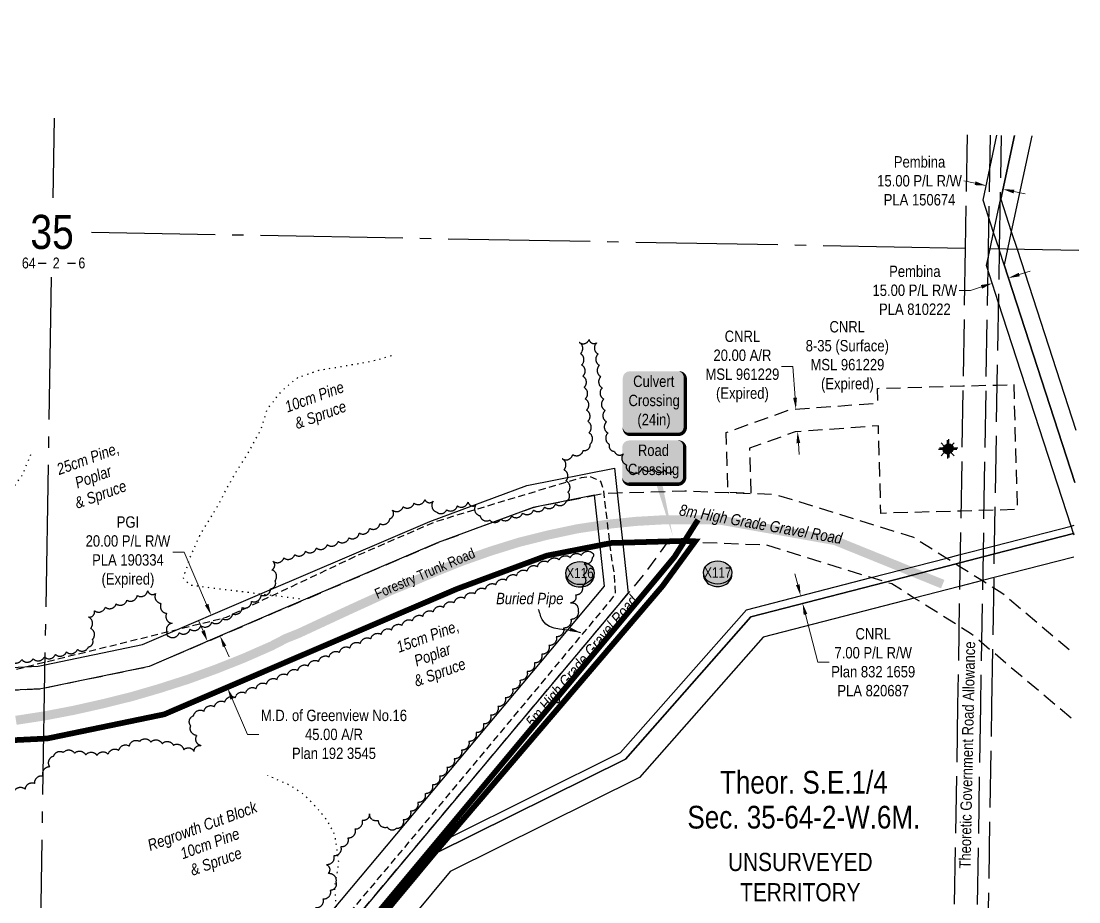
# Model space of a CAD drawing. Extents: x 405326 to 424052, y 6044755 to 6062236.
# Drawn here: x 423121 to 424052, y 6048282 to 6049057 of the extents above; entities that cross this region are included whole.
import ezdxf
from ezdxf.enums import TextEntityAlignment as Align

# ---------------------------------------------------------------- set-up
doc = ezdxf.new("R2010")
doc.units = 0
doc.header["$LTSCALE"] = 5
for name, pattern in [('0', [1, 1, 0]), ('foc-ACCESSROAD', [3.75, 2.5, -1.25]), ('foc-QUARTERLINE', [33, 25, -3, 2, -3]), ('foc-TOPO', [1, 0.2, -0.8]), ('foc-UNSURVEYED', [12.5, 10, -2.5]), ('UG_PIPE', [1.875, 1.25, -0.625])]:
    doc.linetypes.add(name, pattern=pattern)
for name, color, linetype in [('10', 1, 'Continuous'), ('9', 3, 'Continuous'), ('AS-PIPE-UG', 44, 'UG_PIPE'), ('AS-PIPE-UG-T', 44, 'Continuous'), ('AS-ROADS', 254, 'Continuous'), ('C-SYMBOL', 7, 'Continuous'), ('CG-NOTES', 7, 'Continuous'), ('F-AR', 190, 'foc-ACCESSROAD'), ('F-RW', 190, 'Continuous'), ('F-WS', 190, 'foc-ACCESSROAD'), ('F-WS-S', 190, 'Continuous'), ('L-ROAD-T', 7, 'Continuous'), ('L-SECLBL', 7, 'Continuous'), ('L-SECQ', 8, 'foc-QUARTERLINE'), ('L-UNS-T', 3, 'Continuous'), ('L-USEC', 7, 'foc-UNSURVEYED'), ('P-CROSSINGS', 250, 'Continuous'), ('P-PROPOSED', 10, 'Continuous'), ('T-BUSH', 110, '0'), ('T-BUSH-T', 110, 'Continuous'), ('T-VEGETATION CHANGE', 104, 'foc-TOPO'), ('T-VEGETATION-CHANGE', 104, 'foc-TOPO')]:
    doc.layers.add(name, color=color, linetype=linetype)
for name, color, linetype, lineweight in [('F-AR-T', 190, 'Continuous', 9), ('F-RW-T', 190, 'Continuous', 9), ('F-WS-T', 190, 'Continuous', 9), ('T-TEXT', 48, 'Continuous', 18)]:
    doc.layers.add(name, color=color, linetype=linetype, lineweight=lineweight)
doc.styles.add('175L', font='ARIALN.TTF', dxfattribs={"height": 20})
doc.styles.add('80', font='ARIALN.TTF', dxfattribs={"height": 10})
doc.styles.add('80CG', font='ARIALN.TTF', dxfattribs={"height": 10})
doc.styles.add('80L', font='ARIALN.TTF', dxfattribs={"height": 10})
doc.styles.add('Crossing', font='ARIALN.TTF', dxfattribs={"height": 10})
doc.styles.add('SIMPLEX', font='ARIALN.TTF')
doc.dimstyles.new('Compass 5 000', dxfattribs={"dimscale": 5, "dimtxt": 9, "dimasz": 2, "dimexe": 0.2, "dimexo": 0.0625, "dimgap": 0.5, "dimtad": 0, "dimtih": 1, "dimtoh": 1, "dimzin": 0, "dimdsep": 46, "dimtxsty": '80CG', "dimcen": 0.1, "dimse1": 1, "dimse2": 1, "dimclrd": 256, "dimclrt": 256, "dimaunit": 1, "dimadec": 4, "dimazin": 0, "dimtfac": 0.06, "dimtofl": 0, "dimtmove": 0, "dimatfit": 1, "dimfxl": 0.2, "dimtolj": 1, "dimtzin": 0, "dimlwd": -1, "dimarcsym": 0})

# ---------------------------------------------------------------- blocks, each defined once
blk = doc.blocks.new('L-SECLBL')
at = {"layer": '9', "color": 7}
for p, q in [((-5.08, -27.83), (-12.29, -27.83)), ((20.7, -27.83), (13.5, -27.83))]:
    blk.add_line(p, q, dxfattribs=at)
at = {"layer": '10', "color": 2, "style": 'SIMPLEX'}
blk.add_attdef('SEC', text='', height=30, dxfattribs=at).set_placement((0, 0), align=Align.MIDDLE)
at = {"layer": '10', "color": 5, "style": '80L'}
blk.add_attdef('TWP', text='', height=9.5, dxfattribs=at).set_placement((-14.43, -27.37), align=Align.MIDDLE_RIGHT)
blk.add_attdef('RGE', text='', height=9.5, dxfattribs=at).set_placement((3.62, -27.37), align=Align.MIDDLE_CENTER)
blk.add_attdef('MER', text='', height=9.5, dxfattribs=at).set_placement((23.17, -27.37), align=Align.MIDDLE_LEFT)
blk = doc.blocks.new('*D583')
at = {"layer": 'F-AR-T', "transparency": 16777216}
for p, q in [((423324.64, 6048174.99), (423316.98, 6048181.42)), ((423353.29, 6048150.97), (423365.04, 6048141.11)), ((423365.04, 6048141.11), (423375.04, 6048141.11))]:
    blk.add_line(p, q, dxfattribs=at)
for points in [[(423325.71, 6048176.27), (423323.57, 6048173.71), (423332.3, 6048168.56)], [(423354.36, 6048152.25), (423352.21, 6048149.69), (423345.62, 6048157.39)]]:
    blk.add_solid(points, dxfattribs=at)
at = {"layer": 'F-AR-T', "transparency": 16777216, "insert": (423409.36, 6048141.11), "char_height": 10, "attachment_point": 5, "style": '80CG'}
blk.add_mtext('\\A1;CNRL\\P20.00 A/R\\PLOC 780998', dxfattribs=at)
blk = doc.blocks.new('GAS')
h = blk.add_hatch(color=255)
h.dxf.hatch_style = 1
edge = h.paths.add_edge_path()
edge.add_arc((0, 0), 0.9, 0, 360)
for p, q in [((-0.81, 0), (-1.62, 0)), ((-0.57, 0.57), (-1.14, 1.14)), ((0, 0.81), (0, 1.62)), ((0.57, 0.57), (1.14, 1.14)), ((1.62, 0), (0.81, 0)), ((-0.57, -0.57), (-1.14, -1.14)), ((0, -0.81), (0, -1.62)), ((1.14, -1.14), (0.57, -0.57))]:
    blk.add_line(p, q)
blk.add_circle((0, 0), 0.8)
blk = doc.blocks.new('GABD')
for p, q in [((-0.81, 0), (-1.62, 0)), ((0, 0.81), (0, 1.62)), ((1.62, 0), (0.81, 0)), ((0, -0.81), (0, -1.62))]:
    blk.add_line(p, q)
blk.add_circle((0, 0), 0.8)
blk = doc.blocks.new('*D630')
at = {"layer": 'F-RW-T', "transparency": 16777216}
for p, q in [((423960.24, 6048914.15), (423950.46, 6048916.24)), ((423994.46, 6048906.84), (424004.24, 6048904.75))]:
    blk.add_line(p, q, dxfattribs=at)
for points in [[(423960.59, 6048915.78), (423959.89, 6048912.52), (423970.02, 6048912.06)], [(423994.81, 6048908.47), (423994.12, 6048905.21), (423984.69, 6048908.93)]]:
    blk.add_solid(points, dxfattribs=at)
at = {"layer": 'F-RW-T', "transparency": 16777216, "insert": (423911.37, 6048916.24), "char_height": 10, "attachment_point": 5, "style": '80CG'}
blk.add_mtext('\\A1;Pembina\\P15.00 P/L R/W\\PPLA 150674', dxfattribs=at)
blk = doc.blocks.new('*D631')
at = {"layer": 'F-RW-T', "transparency": 16777216}
for p, q in [((423999.12, 6048833.87), (424008.64, 6048836.96)), ((423965.84, 6048823.05), (423956.33, 6048819.96)), ((423956.33, 6048819.96), (423946.33, 6048819.96))]:
    blk.add_line(p, q, dxfattribs=at)
for points in [[(423998.61, 6048835.45), (423999.64, 6048832.28), (423989.61, 6048830.78)], [(423965.33, 6048824.64), (423966.36, 6048821.47), (423975.35, 6048826.14)]]:
    blk.add_solid(points, dxfattribs=at)
at = {"layer": 'F-RW-T', "transparency": 16777216, "insert": (423907.25, 6048819.96), "char_height": 10, "attachment_point": 5, "style": '80CG'}
blk.add_mtext('\\A1;Pembina\\P15.00 P/L R/W\\PPLA 810222', dxfattribs=at)
blk = doc.blocks.new('*D633')
at = {"layer": 'F-RW-T', "transparency": 16777216}
for p, q in [((423264.47, 6048589.66), (423254.47, 6048589.66)), ((423284.18, 6048543.59), (423264.47, 6048589.66)), ((423299.92, 6048506.82), (423303.86, 6048497.62))]:
    blk.add_line(p, q, dxfattribs=at)
for points in [[(423285.72, 6048544.25), (423282.65, 6048542.93), (423288.12, 6048534.4)], [(423301.46, 6048507.47), (423298.39, 6048506.16), (423295.99, 6048516.01)]]:
    blk.add_solid(points, dxfattribs=at)
at = {"layer": 'F-RW-T', "transparency": 16777216, "insert": (423214.93, 6048589.66), "char_height": 10, "attachment_point": 5, "style": '80CG'}
blk.add_mtext('\\A1;PGI\\P20.00 P/L R/W\\PPLA 190334\\P(Expired)', dxfattribs=at)
blk = doc.blocks.new('*D634')
at = {"layer": 'F-RW-T', "transparency": 16777216}
for p, q in [((423804.27, 6048561.04), (423801.78, 6048570.73)), ((423811.01, 6048534.9), (423821.85, 6048492.78)), ((423821.85, 6048492.78), (423831.85, 6048492.78))]:
    blk.add_line(p, q, dxfattribs=at)
for points in [[(423805.89, 6048561.46), (423802.66, 6048560.63), (423806.77, 6048551.36)], [(423812.62, 6048535.32), (423809.39, 6048534.49), (423808.51, 6048544.59)]]:
    blk.add_solid(points, dxfattribs=at)
at = {"layer": 'F-RW-T', "transparency": 16777216, "insert": (423870.6, 6048492.78), "char_height": 10, "attachment_point": 5, "style": '80CG'}
blk.add_mtext('\\A1;CNRL\\P7.00 P/L R/W\\PPlan 832 1659\\PPLA 820687', dxfattribs=at)
blk = doc.blocks.new('*D635')
at = {"layer": 'F-AR-T', "transparency": 16777216}
for p, q in [((423280.98, 6048520.41), (423277.04, 6048529.6)), ((423306.6, 6048460.68), (423320.05, 6048429.33)), ((423320.05, 6048429.33), (423330.05, 6048429.33))]:
    blk.add_line(p, q, dxfattribs=at)
for points in [[(423282.52, 6048521.07), (423279.45, 6048519.76), (423284.93, 6048511.22)], [(423308.14, 6048461.33), (423305.07, 6048460.02), (423302.66, 6048469.87)]]:
    blk.add_solid(points, dxfattribs=at)
at = {"layer": 'F-AR-T', "transparency": 16777216, "insert": (423396.16, 6048429.33), "char_height": 10, "attachment_point": 5, "style": '80CG'}
blk.add_mtext('\\A1;M.D. of Greenview No.16\\P45.00 A/R\\PPlan 192 3545', dxfattribs=at)
blk = doc.blocks.new('*U1047')
h = blk.add_hatch(color=59)
edge = h.paths.add_edge_path()
edge.add_line((-21.5, -20), (21.5, -20))
edge.add_arc((21.5, -14), 6, 270, 360)
edge.add_line((27.5, -14), (27.5, 12.5))
edge.add_arc((21.5, 12.5), 6, 0, 90)
edge.add_line((21.5, 18.5), (-21.5, 18.5))
edge.add_arc((-21.5, 12.5), 6, 90, 180)
edge.add_line((-27.5, 12.5), (-27.5, -14))
edge.add_arc((-21.5, -14), 6, 180, 270)
at = {"color": 1, "flags": 128}
blk.add_lwpolyline([(-21.5, -20, 3, 3, 0), (21.5, -20, 3, 3, 0.414214), (27.5, -14, 3, 3, 0), (27.5, 12.5, 3, 0, 0.414214), (21.5, 18.5, 0, 0, 0), (-21.5, 18.5, 0, 0, 0.414214), (-27.5, 12.5, 0, 0, 0), (-27.5, -14, 0, 3, 0.414214)], format="xyseb", close=True, dxfattribs=at)
blk.add_lwpolyline([(16.99, -65.66, 0, 7.5, 0), (0, 0, 0, 0, 0)], format="xyseb", dxfattribs=at)
at = {"color": 1, "style": '80'}
blk.add_attdef('ENTER_TEXT_001', (-35.99, -5), '', height=10, dxfattribs=at)
blk = doc.blocks.new('*U1031')
h = blk.add_hatch(color=254)
edge = h.paths.add_edge_path()
edge.add_line((-21.5, -28.5), (21.5, -28.5))
edge.add_arc((21.5, -22.5), 6, 270, 360)
edge.add_line((27.5, -22.5), (27.5, 21))
edge.add_arc((21.5, 21), 6, 0, 90)
edge.add_line((21.5, 27), (-21.5, 27))
edge.add_arc((-21.5, 21), 6, 90, 180)
edge.add_line((-27.5, 21), (-27.5, -22.5))
edge.add_arc((-21.5, -22.5), 6, 180, 270)
at = {"color": 160, "flags": 128}
blk.add_lwpolyline([(-21.5, -28.5, 3, 3, 0), (21.5, -28.5, 3, 3, 0.414214), (27.5, -22.5, 3, 3, 0), (27.5, 21, 3, 0, 0.414214), (21.5, 27, 0, 0, 0), (-21.5, 27, 0, 0, 0.414214), (-27.5, 21, 0, 0, 0), (-27.5, -22.5, 0, 3, 0.414214)], format="xyseb", close=True, dxfattribs=at)
at = {"color": 160, "style": '80'}
blk.add_attdef('ENTER_TEXT_001', (-26.85, -4.92), '', height=10, dxfattribs=at)
blk = doc.blocks.new('xing2')
h = blk.add_hatch(color=50)
h.dxf.hatch_style = 1
edge = h.paths.add_edge_path()
edge.add_ellipse((0, 0), major_axis=(-12.5, 0), ratio=0.816297, start_angle=0, end_angle=360)
h = blk.add_hatch(color=250)
h.dxf.hatch_style = 1
edge = h.paths.add_edge_path()
edge.add_ellipse((0, -2.05), major_axis=(-12.5, 0), ratio=0.816297, start_angle=0, end_angle=180)
edge.add_line((12.5, -2.05), (12.5, 0))
edge.add_ellipse((0, 0), major_axis=(-12.5, 0), ratio=0.816297, start_angle=0, end_angle=180, ccw=False)
edge.add_line((-12.5, 0), (-12.5, -2.05))
at = {"color": 250}
blk.add_ellipse((0, 0), major_axis=(-12.5, 0), ratio=0.816297, dxfattribs=at)
blk.add_ellipse((0, -2.05), major_axis=(-12.5, 0), ratio=0.816297, start_param=0, end_param=3.141593, dxfattribs=at)
at = {"color": 250, "style": 'Crossing'}
blk.add_attdef('CROSSING', text='', height=9, dxfattribs=at).set_placement((0.09, 0.02), align=Align.MIDDLE_CENTER)
at = {"color": 250, "style": 'Crossing', "flags": 1}
for tag, p in [('OWNER', (0.09, -12.49)), ('DESCRIPTION', (0.09, -25.77)), ('LOCATION', (0.09, -39.3)), ('DWG_REF', (0.09, -52.84))]:
    blk.add_attdef(tag, text='', height=9, dxfattribs=at).set_placement(p, align=Align.MIDDLE_CENTER)
blk = doc.blocks.new('*D1115')
at = {"layer": 'F-AR-T', "transparency": 16777216}
for p, q in [((423799.83, 6048753.03), (423789.83, 6048753.03)), ((423801.83, 6048725.49), (423799.83, 6048753.03)), ((423804.73, 6048685.6), (423805.46, 6048675.63))]:
    blk.add_line(p, q, dxfattribs=at)
for points in [[(423803.5, 6048725.62), (423800.17, 6048725.37), (423802.56, 6048715.52)], [(423806.4, 6048685.72), (423803.07, 6048685.48), (423804.01, 6048695.58)]]:
    blk.add_solid(points, dxfattribs=at)
at = {"layer": 'F-AR-T', "transparency": 16777216, "insert": (423755.53, 6048753.03), "char_height": 10, "attachment_point": 5, "style": '80CG'}
blk.add_mtext('\\A1;CNRL\\P20.00 A/R\\PMSL 961229\\P{\\A0;(Expired)}', dxfattribs=at)

msp = doc.modelspace()

# ---------------------------------------------------------------- linework, layer by layer
at = {"layer": 'AS-PIPE-UG', "flags": 128}
msp.add_lwpolyline([(422839.049, 6048654.323), (422840.482, 6048510.031), (422841.525, 6048501.928), (422847.55, 6048497.441), (423081.269, 6048478.049), (423301.504, 6048532.38), (423416.932, 6048586.895), (423485.651, 6048616.655), (423613.811, 6048655.312), (423621.502, 6048656.305), (423626.917, 6048653.746), (423630.76, 6048651.964), (423633.026, 6048644.929), (423639.985, 6048586.094), (423642.529, 6048570.804), (423643.535, 6048553.352), (423639.572, 6048547.503), (423471.21, 6048345.544), (423020.361, 6047809.46), (423000.893, 6047795.067), (422992.905, 6047788.73), (422979.316, 6047779.216), (422969.077, 6047772.22), (422863.978, 6047707.58), (422781.849, 6047622.176), (422624.283, 6047419.13), (422559.251, 6047335.426), (422519.953, 6047284.32), (422436.712, 6047129.151), (422394.271, 6047045.44), (422386.6, 6047031.708), (422377.629, 6047019.982), (422333.11, 6046957.994), (422317.232, 6046939.716), (422189.53, 6046787.387), (422180.474, 6046777.718), (422166.555, 6046770.016), (422160.88, 6046766.976), (422153.41, 6046765.307), (422106.411, 6046757.777), (422092.804, 6046756.225), (422078.364, 6046753.547), (422070.862, 6046750.466), (422065.61, 6046747.067), (422003.275, 6046687.397), (421993.778, 6046676.89), (421993.756, 6046676.908), (421989.898, 6046669.4), (421877.222, 6046445.447), (421871.844, 6046434.653), (421867.496, 6046429.434), (421725.754, 6046277.072), (421607.655, 6046081.375), (421588.041, 6046049.128), (421561.01, 6046012.988), (421557.515, 6046009.386), (421555.235, 6046008.725), (421552.894, 6046009.836), (421550.151, 6046009.826), (421546.852, 6046007.765), (421519.582, 6045973.189), (421472.344, 6045914.33), (421459.716, 6045900.298), (421441.029, 6045891.051), (421438.997, 6045887.02), (421438.76, 6045883.125), (421442.054, 6045863.122), (421424.935, 6045621.065), (421421.826, 6045568.953), (421419.796, 6045544.407), (421417.69, 6045525.892), (421414.44, 6045513.921), (421409.883, 6045505.227), (421406.492, 6045498.683), (421406.484, 6045498.67), (421393.126, 6045482.886), (421381.92, 6045466.373), (421315.069, 6045374.11), (421303.057, 6045357.29), (421297.106, 6045344.106), (421297.034, 6045338.651), (421284.879, 6044824.277), (421284.754, 6044810.224), (421286.79, 6044802.406), (421289.954, 6044800.01), (421292.377, 6044799.498), (421325.634, 6044799.836), (421345.424, 6044799.812), (421350.838, 6044796.693), (421351.873, 6044792.114), (421351.178, 6044762.468)], dxfattribs=at)
at = {"layer": 'AS-ROADS', "flags": 128}
for points, const_width in [([(423038.924, 6047802.708), (423200.363, 6047991.246), (423695.687, 6048585.373), (423716.48, 6048618.155)], 4.998), ([(423931.756, 6048561.518), (423836.998, 6048599.87), (423735.768, 6048617.872), (423716.48, 6048618.155), (423710.452, 6048618.25), (423686.741, 6048618.136), (423661.336, 6048616.709), (423635.775, 6048614.03), (423610.129, 6048610.182), (423584.126, 6048604.649), (423558.704, 6048598.269), (423533.763, 6048590.492), (423509.08, 6048581.788), (423484.042, 6048571.745), (423459.166, 6048561.159), (423445.709, 6048555.681), (423434.999, 6048550.474), (423412.153, 6048540.054), (423389.446, 6048529.535), (423365.28, 6048518.279), (423354.131, 6048513.86), (423341.3, 6048507.208), (423316.989, 6048496.516), (423292.399, 6048486.735), (423267.614, 6048477.729), (423242.684, 6048469.746), (423218.182, 6048462.592), (423192.556, 6048456.236), (423167.476, 6048450.604), (423141.982, 6048445.706), (423116.392, 6048441.744)], 7.996)]:
    msp.add_lwpolyline(points, dxfattribs=dict(at, const_width=const_width))
at = {"layer": 'F-AR', "flags": 128}
msp.add_lwpolyline([(424044.649, 6048443.713), (423975.815, 6048501.796), (423957.105, 6048517.584), (423946.029, 6048524.551), (423906.769, 6048549.251), (423886.989, 6048561.694), (423881.514, 6048563.387), (423868.77, 6048567.327), (423776.686, 6048595.799), (423714.504, 6048598.171), (423704.527, 6048598.551), (423689.686, 6048598.128), (423650.274, 6048597.006), (423640.248, 6048596.721), (423630.406, 6048594.791), (423583.567, 6048585.607), (423504.552, 6048556.332), (423362.815, 6048495.667), (423247.181, 6048446.071), (423144.05, 6048424.751), (423140.646, 6048424.583), (422958.796, 6048415.586), (422765.318, 6048460.723), (422634.129, 6048521.069), (422451.24, 6048664.859), (422383.124, 6048759.607), (422370.913, 6048776.592), (422353.389, 6048800.942), (422332.809, 6048829.563), (422324.115, 6048853.238), (422311.914, 6048886.458), (422310.288, 6048890.887), (422294.816, 6048930.116), (422284.202, 6048961.777), (422271.862, 6049006.683), (422213.514, 6049247.167), (422106.186, 6049694.508), (422152.698, 6049693.669), (422257.252, 6049257.74), (422315.106, 6049019.26), (422326.256, 6048978.692), (422327.108, 6048975.593), (422337.156, 6048945.509), (422351.371, 6048909.464), (422352.377, 6048906.913), (422355.072, 6048899.576), (422360.209, 6048885.588), (422372.964, 6048850.858), (422405.029, 6048806.247), (422407.634, 6048802.624), (422458.243, 6048732.144), (422459.773, 6048730.073), (422484.06, 6048696.295), (422506.261, 6048678.84), (422506.567, 6048678.591), (422530.143, 6048660.064), (422533.499, 6048657.426), (422657.762, 6048559.729), (422779.981, 6048503.508), (422962.874, 6048460.839), (423138.35, 6048469.522), (423141.416, 6048470.156), (423233.62, 6048489.217), (423345.093, 6048537.028), (423487.872, 6048598.139), (423571.343, 6048629.066), (423625.402, 6048639.665), (423635.244, 6048641.595), (423645.27, 6048641.88), (423704.744, 6048643.573), (423742.874, 6048642.119), (423762.905, 6048641.356), (423784.319, 6048640.539), (423905.938, 6048602.936), (423935.304, 6048584.462), (423943.45, 6048579.336), (423946.908, 6048577.161), (423966.729, 6048564.692), (423976.76, 6048558.381), (423983.725, 6048554), (424045.619, 6048501.773)], dxfattribs=at)
msp.add_lwpolyline([(421496.648, 6045861.699), (421484.675, 6045860.866), (421483.541, 6045877.329), (421483.218, 6045882.009), (421481.505, 6045906.871), (421513.118, 6045946.558), (421518.402, 6045953.187), (421525.583, 6045962.204), (421543.29, 6045984.435), (421589.722, 6046042.727), (421725.853, 6046274.131), (421877.537, 6046427.676), (421893.908, 6046461.237), (421908.493, 6046491.143), (421996.337, 6046671.274), (422011.296, 6046701.947), (422033.07, 6046709.979), (422149.57, 6046752.952), (422179.6, 6046764.029), (422290.82, 6046900.771), (422294.139, 6046904.85), (422304.27, 6046917.308), (422321.632, 6046938.654), (422324.538, 6046942.225), (422334.986, 6046955.071), (422339.887, 6046961.644), (422350.295, 6046975.607), (422357.452, 6046985.208), (422367.872, 6046999.186), (422388.694, 6047027.119), (422395.235, 6047035.893), (422443.147, 6047137.885), (422519.516, 6047274.364), (422523.716, 6047281.878), (422827.881, 6047661.178), (422852.149, 6047683.888), (422865.076, 6047695.985), (422867.051, 6047697.26), (423019.457, 6047795.64), (423040.303, 6047820.362), (423132.297, 6047930.063), (423245.868, 6048065.492), (423655.122, 6048553.525), (423670.181, 6048571.483), (423689.687, 6048598.128), (423704.527, 6048598.551), (423714.504, 6048598.171), (423685.928, 6048559.135), (423485.864, 6048324.881), (423269.744, 6048065.061), (423208.805, 6047991.775), (423196.022, 6047976.408), (423131.776, 6047899.204), (423054.902, 6047806.693), (423054.357, 6047806.063), (423032.917, 6047780.435), (422884.519, 6047684.732), (422877.803, 6047680.396), (422866.538, 6047669.857), (422842.224, 6047647.111), (422693.353, 6047461.456), (422683.803, 6047449.547), (422542.984, 6047273.943), (422540.378, 6047270.7), (422460.946, 6047128.738), (422412.477, 6047025.56), (422399.574, 6047008.251), (422378.752, 6046980.318), (422368.332, 6046966.341), (422361.175, 6046956.739), (422350.766, 6046942.777), (422335.234, 6046923.68), (422321.081, 6046906.28), (422314.964, 6046898.76), (422304.834, 6046886.306), (422290.269, 6046868.398), (422191.659, 6046747.161), (422025.751, 6046685.963), (421930.551, 6046490.75), (421915.966, 6046460.843), (421894.072, 6046415.957), (421741.829, 6046261.847), (421606.245, 6046031.37), (421501.984, 6045900.483), (421504.036, 6045870.974), (421504.642, 6045862.256), (421496.648, 6045861.699)], close=True, dxfattribs=at)
at = {"layer": 'F-RW'}
for points in [[(424048.107, 6048650.807), (423985.815, 6048842.466), (423981.715, 6048855.081), (423981.297, 6048856.369), (423976.564, 6048870.93), (423967.311, 6048899.4), (423979.485, 6048956.364)], [(424047.337, 6048604.669), (424046.911, 6048605.978), (424044.745, 6048612.644), (423980.944, 6048808.943), (423970.309, 6048841.665), (423973.482, 6048856.507), (423976.564, 6048870.93), (423982.439, 6048898.418), (423982.818, 6048900.188), (423994.765, 6048956.088)], [(423994.765, 6048956.088), (423982.818, 6048900.188), (423992.071, 6048871.734), (423997.159, 6048856.086), (424048.879, 6048697.032)], [(424010.04, 6048955.813), (423992.071, 6048871.734), (423988.758, 6048856.236), (423985.815, 6048842.466), (424048.107, 6048650.807)], [(422964.686, 6048480.953), (423135.817, 6048489.421), (423141.762, 6048490.649), (423227.593, 6048508.393), (423337.217, 6048555.411), (423480.459, 6048616.72), (423565.909, 6048648.38), (423642.863, 6048663.468), (423645.27, 6048641.88), (423650.274, 6048597.006), (423655.122, 6048553.525), (423245.868, 6048065.492), (423132.297, 6047930.063), (423040.303, 6047820.362)], [(423025.714, 6047834.088), (423132.833, 6047961.827), (423220.156, 6048065.955), (423634.305, 6048559.826), (423630.406, 6048594.791), (423625.402, 6048639.665), (423571.343, 6048629.066), (423487.872, 6048598.139), (423345.093, 6048537.028), (423233.62, 6048489.217), (423141.416, 6048470.156), (423138.35, 6048469.522), (422962.874, 6048460.839)], [(424047.361, 6048606.094), (424046.911, 6048605.978), (423977.255, 6048588.042), (423946.959, 6048580.24), (423943.45, 6048579.336), (423881.514, 6048563.387), (423762.84, 6048532.827), (423652.594, 6048407.665), (423485.864, 6048324.881), (423497.447, 6048338.444), (423648.252, 6048413.321), (423759.012, 6048539.066), (423868.77, 6048567.327), (423935.304, 6048584.461), (423947.081, 6048587.493), (423977.376, 6048595.296), (424044.745, 6048612.644), (424047.482, 6048613.349)], [(423054.887, 6047806.729), (423131.776, 6047899.204), (423269.744, 6048065.061), (423485.864, 6048324.881), (423652.594, 6048407.665), (423762.84, 6048532.827), (423881.514, 6048563.386), (423943.45, 6048579.336), (423946.959, 6048580.24), (423977.255, 6048588.042), (424046.911, 6048605.978), (424047.361, 6048606.094)], [(424047.015, 6048585.367), (423976.909, 6048567.313), (423966.729, 6048564.692), (423946.613, 6048559.511), (423906.769, 6048549.251), (423773.782, 6048515.004), (423665.006, 6048391.512), (423498.539, 6048308.857), (423295.364, 6048064.599), (423131.238, 6047867.297), (423008.856, 6047720.17)]]:
    msp.add_lwpolyline(points, dxfattribs=at)
at = {"layer": 'F-WS', "flags": 128}
msp.add_lwpolyline([(423994.213, 6048737.091), (423997.271, 6048627.139), (423977.899, 6048626.6), (423947.72, 6048625.762), (423877.322, 6048623.804), (423875.183, 6048700.751), (423802.02, 6048695.431), (423761.698, 6048681.01), (423762.905, 6048641.355), (423742.874, 6048642.119), (423741.265, 6048694.944), (423797.852, 6048715.179), (423874.627, 6048720.761), (423874.265, 6048733.756), (423949.558, 6048735.85), (423979.737, 6048736.689), (423994.213, 6048737.091)], close=True, dxfattribs=at)
at = {"layer": 'L-SECQ'}
for p, q in [((423149.878, 6048971.322), (423148.697, 6048901.365)), ((423951.58, 6048856.896), (423182.894, 6048870.765)), ((424051.519, 6048855.143), (423971.685, 6048856.56)), ((423147.515, 6048831.406), (423134.616, 6048067.499))]:
    msp.add_line(p, q, dxfattribs=at)
at = {"layer": 'L-USEC'}
for p, q in [((423953.25, 6048956.837), (423951.58, 6048856.896)), ((423973.355, 6048956.474), (423971.685, 6048856.56)), ((423981.736, 6048856.361), (423983.407, 6048956.293)), ((423951.58, 6048856.896), (423944.869, 6048454.981)), ((423971.685, 6048856.56), (423964.974, 6048454.646)), ((423975.024, 6048454.44), (423981.736, 6048856.361)), ((423944.869, 6048454.981), (423938.155, 6048053.066)), ((423944.869, 6048454.981), (423944.869, 6048454.981)), ((423964.974, 6048454.645), (423958.26, 6048052.73)), ((423968.312, 6048052.53), (423975.024, 6048454.44))]:
    msp.add_line(p, q, dxfattribs=at)
at = {"layer": 'T-BUSH', "flags": 128}
for points in [[(423008.501, 6048574.268, 0.5205671), (423001.109, 6048567.539, 0.5205671), (422993.718, 6048560.811, 0.5205671), (422986.326, 6048554.083, 0.5205671), (422979.593, 6048546.717, 0.5205671), (422973.115, 6048539.105, 0.5205671), (422966.638, 6048531.492, 0.5205671), (422961.402, 6048523.182, 0.5205671), (422958.274, 6048513.689, 0.5205671), (422955.146, 6048504.196, 0.5205671), (422952.677, 6048494.523, 0.5205671), (422961.727, 6048493.428, 0.5205671), (422971.722, 6048493.297, 0.5205671), (422981.717, 6048493.167, 0.5205671), (422991.711, 6048493.036, 0.5205671), (423001.706, 6048492.906, 0.5205671), (423011.7, 6048492.775, 0.5205671), (423021.695, 6048492.645, 0.5205671), (423031.689, 6048492.514, 0.5205671), (423041.684, 6048492.384, 0.5205671), (423051.678, 6048492.254, 0.5205671), (423061.673, 6048492.123, 0.5205671), (423071.667, 6048491.993, 0.5205671), (423081.656, 6048492.067, 0.5205671), (423091.622, 6048492.829, 0.5205671), (423101.588, 6048493.591, 0.5205671), (423111.554, 6048494.353, 0.5205671), (423121.521, 6048495.115, 0.5205671), (423131.487, 6048495.877, 0.5205671), (423141.334, 6048497.424, 0.5205671), (423151.075, 6048499.664, 0.5205671), (423160.816, 6048501.905, 0.5205671), (423170.557, 6048504.145, 0.5205671), (423180.298, 6048506.386, 0.5205671), (423183.731, 6048512.824, 0.5205671), (423182.037, 6048522.675, 0.5205671), (423180.343, 6048532.526, 0.5205671), (423185.501, 6048538.19, 0.5205671), (423195.039, 6048541.179, 0.5205671), (423204.577, 6048544.167, 0.5205671), (423214.029, 6048547.384, 0.5205671), (423223.153, 6048551.465, 0.5205671), (423232.277, 6048555.546, 0.5205671), (423239.291, 6048553.345, 0.5205671), (423244.101, 6048544.583, 0.5205671), (423248.911, 6048535.821, 0.5205671), (423253.721, 6048527.059, 0.5205671), (423249.339, 6048518.793, 0.5205671), (423250.575, 6048515.746, 0.5205671), (423260.087, 6048518.816, 0.5205671), (423269.599, 6048521.886, 0.5205671), (423279.111, 6048524.956, 0.5205671), (423288.624, 6048528.026, 0.5205671), (423298.136, 6048531.096, 0.5205671), (423307.08, 6048535.348, 0.5205671), (423315.422, 6048540.855, 0.5205671), (423323.763, 6048546.362, 0.5205671), (423332.104, 6048551.87, 0.5205671), (423340.445, 6048557.377, 0.5205671), (423344.401, 6048564.494, 0.5205671), (423341.604, 6048574.09, 0.5205671), (423342.525, 6048581.675, 0.5205671), (423352.088, 6048584.585, 0.5205671), (423361.65, 6048587.495, 0.5205671), (423371.213, 6048590.404, 0.5205671), (423380.775, 6048593.314, 0.5205671), (423390.338, 6048596.224, 0.5205671), (423399.9, 6048599.133, 0.5205671), (423409.379, 6048602.266, 0.5205671), (423418.473, 6048606.413, 0.5205671), (423427.568, 6048610.56, 0.5205671), (423436.662, 6048614.707, 0.5205671), (423445.344, 6048619.074, 0.5205671), (423447.632, 6048626.568, 0.5205671), (423457.142, 6048629.646, 0.5205671), (423466.652, 6048632.724, 0.5205671), (423476.161, 6048635.802, 0.5205671), (423483.415, 6048634.409, 0.5205671), (423486.591, 6048624.931, 0.5205671), (423495.329, 6048626.949, 0.5205671), (423504.731, 6048630.34, 0.5205671), (423514.134, 6048633.73, 0.5205671), (423520.81, 6048630.889, 0.5205671), (423524.701, 6048621.682, 0.5205671), (423533.241, 6048617.909, 0.5205671), (423542.9, 6048618.725, 0.5205671), (423552.537, 6048621.377, 0.5205671), (423562.175, 6048624.028, 0.5205671), (423571.812, 6048626.68, 0.5205671), (423581.449, 6048629.331, 0.5205671), (423591.087, 6048631.983, 0.5205671), (423600.724, 6048634.634, 0.5205671), (423602.102, 6048642.463, 0.5205671), (423600.289, 6048652.293, 0.5205671), (423598.475, 6048662.122, 0.5205671), (423596.922, 6048671.808, 0.5205671), (423606.219, 6048675.478, 0.5205671), (423615.516, 6048679.147, 0.5205671), (423621.575, 6048684.774, 0.5205671), (423620.502, 6048694.712, 0.5205671), (423619.43, 6048704.65, 0.5205671), (423618.357, 6048714.587, 0.5205671), (423617.284, 6048724.525, 0.5205671), (423616.211, 6048734.463, 0.5205671), (423615.138, 6048744.4, 0.5205671), (423614.065, 6048754.338, 0.5205671), (423612.992, 6048764.276, 0.5205671), (423611.919, 6048774.213, 0.5205671), (423620.582, 6048776.58, 0.5205671), (423627.292, 6048773.818, 0.5205671), (423628.536, 6048763.901, 0.5205671), (423629.78, 6048753.983, 0.5205671), (423631.024, 6048744.065, 0.5205671), (423632.268, 6048734.148, 0.5205671), (423633.512, 6048724.23, 0.5205671), (423634.756, 6048714.312, 0.5205671), (423636, 6048704.395, 0.5205671), (423637.244, 6048694.477, 0.5205671), (423638.488, 6048684.559, 0.5205671), (423642.836, 6048678.416, 0.5205671), (423650.703, 6048676.054, 0.5205671), (423653.616, 6048666.492, 0.5205671), (423658.047, 6048660.05, 0.5205671), (423667.368, 6048663.66, 0.5205671), (423677.161, 6048663.14, 0.5205671), (423687.057, 6048661.729, 0.5205671), (423694.225, 6048660.707, 0.5205671)], [(422946.136, 6048418.63, -0.5205671), (422956.119, 6048419.129, -0.5205671), (422966.112, 6048419.272, -0.5205671), (422976.107, 6048419.345, -0.5205671), (422986.102, 6048419.419, -0.5205671), (422996.098, 6048419.492, -0.5205671), (423006.067, 6048418.828, -0.5205671), (423016.034, 6048418.066, -0.5205671), (423026, 6048417.304, -0.5205671), (423035.966, 6048416.542, -0.5205671), (423045.932, 6048415.78, -0.5205671), (423055.247, 6048412.732, -0.5205671), (423064.118, 6048408.126, -0.5205671), (423072.989, 6048403.52, -0.5205671), (423081.712, 6048398.707, -0.5205671), (423088.94, 6048391.803, -0.5205671), (423096.615, 6048385.524, -0.5205671), (423105.484, 6048380.914, -0.5205671), (423114.822, 6048379.362, -0.5205671), (423124.666, 6048381.099, -0.5205671), (423132.986, 6048386.292, -0.5205671), (423140.401, 6048392.875, -0.5205671), (423146.089, 6048401.078, -0.5205671), (423149.732, 6048410.386, -0.5205671), (423158.108, 6048413.439, -0.5205671), (423167.948, 6048412.815, -0.5205671), (423177.771, 6048411.245, -0.5205671), (423187.762, 6048410.943, -0.5205671), (423197.543, 6048411.944, -0.5205671), (423206.932, 6048415.373, -0.5205671), (423216.16, 6048419.201, -0.5205671), (423225.307, 6048423.23, -0.5205671), (423235.098, 6048422.618, -0.5205671), (423244.997, 6048421.231, -0.5205671), (423254.896, 6048419.844, -0.5205671), (423263.995, 6048415.884, -0.5205671), (423273.18, 6048414.314, -0.5205671), (423279.298, 6048419.415, -0.5205671), (423275.584, 6048428.455, -0.5205671), (423270.194, 6048436.873, -0.5205671), (423272.692, 6048445.824, -0.5205671), (423281.863, 6048449.798, -0.5205671), (423291.035, 6048453.772, -0.5205671), (423300.206, 6048457.747, -0.5205671), (423309.377, 6048461.721, -0.5205671), (423318.549, 6048465.695, -0.5205671), (423327.72, 6048469.669, -0.5205671), (423336.891, 6048473.643, -0.5205671), (423346.063, 6048477.618, -0.5205671), (423355.234, 6048481.592, -0.5205671), (423364.405, 6048485.566, -0.5205671), (423373.577, 6048489.54, -0.5205671), (423382.748, 6048493.514, -0.5205671), (423391.919, 6048497.489, -0.5205671), (423401.091, 6048501.463, -0.5205671), (423410.262, 6048505.437, -0.5205671), (423419.433, 6048509.411, -0.5205671), (423428.605, 6048513.385, -0.5205671), (423437.776, 6048517.36, -0.5205671), (423446.948, 6048521.334, -0.5205671), (423456.119, 6048525.308, -0.5205671), (423465.29, 6048529.282, -0.5205671), (423474.462, 6048533.256, -0.5205671), (423483.633, 6048537.231, -0.5205671), (423492.804, 6048541.205, -0.5205671), (423501.976, 6048545.179, -0.5205671), (423511.147, 6048549.153, -0.5205671), (423520.318, 6048553.127, -0.5205671), (423529.49, 6048557.102, -0.5205671), (423538.661, 6048561.076, -0.5205671), (423547.832, 6048565.05, -0.5205671), (423557.004, 6048569.024, -0.5205671), (423566.175, 6048572.998, -0.5205671), (423575.346, 6048576.973, -0.5205671), (423584.518, 6048580.947, -0.5205671), (423594.31, 6048582.917, -0.5205671), (423604.115, 6048584.855, -0.5205671), (423613.915, 6048586.821, -0.5205671), (423623.716, 6048588.787, -0.5205671), (423623.266, 6048584.722, -0.5205671), (423616.438, 6048579.382, -0.5205671), (423615.495, 6048569.431, -0.5205671), (423614.552, 6048559.48, -0.5205671), (423608.775, 6048551.909, -0.5205671), (423604.2, 6048545.096, -0.5205671), (423610.987, 6048538.259, -0.5205671), (423604.575, 6048530.592, -0.5205671), (423598.162, 6048522.924, -0.5205671), (423591.75, 6048515.257, -0.5205671), (423585.337, 6048507.59, -0.5205671), (423578.925, 6048499.923, -0.5205671), (423572.512, 6048492.255, -0.5205671), (423566.1, 6048484.588, -0.5205671), (423559.687, 6048476.921, -0.5205671), (423553.275, 6048469.253, -0.5205671), (423546.862, 6048461.586, -0.5205671), (423540.45, 6048453.919, -0.5205671), (423534.037, 6048446.251, -0.5205671), (423527.625, 6048438.584, -0.5205671), (423521.212, 6048430.917, -0.5205671), (423514.8, 6048423.249, -0.5205671), (423508.387, 6048415.582, -0.5205671), (423501.975, 6048407.915, -0.5205671), (423495.562, 6048400.247, -0.5205671), (423489.15, 6048392.58, -0.5205671), (423482.737, 6048384.913, -0.5205671), (423476.325, 6048377.245, -0.5205671), (423469.912, 6048369.578, -0.5205671), (423463.5, 6048361.911, -0.5205671), (423457.104, 6048354.229, -0.5205671), (423450.783, 6048346.487, -0.5205671), (423443.38, 6048347.573, -0.5205671), (423435.377, 6048353.562, -0.5205671), (423427.374, 6048359.55, -0.5205671), (423420.881, 6048353.773, -0.5205671), (423414.649, 6048345.958, -0.5205671), (423408.417, 6048338.143, -0.5205671), (423402.185, 6048330.328, -0.5205671), (423395.953, 6048322.513, -0.5205671), (423389.721, 6048314.698, -0.5205671), (423391.12, 6048307.134, -0.5205671), (423397.851, 6048299.745, -0.5205671), (423392.848, 6048292.087, -0.5205671), (423386.462, 6048284.398, -0.5205671), (423380.077, 6048276.708, -0.5205671), (423373.691, 6048269.018, -0.5205671), (423379.152, 6048262.364, -0.5205671), (423386.775, 6048255.899, -0.5205671), (423394.235, 6048255.213, -0.5205671), (423402.88, 6048255.547, -0.5205671), (423396.782, 6048247.627, -0.5205671), (423390.683, 6048239.708, -0.5205671), (423384.585, 6048231.788, -0.5205671), (423378.486, 6048223.869, -0.5205671), (423372.388, 6048215.95, -0.5205671), (423366.29, 6048208.03, -0.5205671), (423358.157, 6048213.677, -0.5205671), (423350.004, 6048219.46, -0.5205671), (423342.808, 6048216.287, -0.5205671), (423335.642, 6048222.361, -0.5205671), (423329.218, 6048215.324, -0.5205671), (423322.831, 6048207.636, -0.5205671), (423316.443, 6048199.947, -0.5205671), (423310.056, 6048192.259, -0.5205671), (423307.138, 6048184.844, -0.5205671), (423310.708, 6048177.983, -0.5205671), (423304.152, 6048170.438, -0.5205671), (423297.597, 6048162.893, -0.5205671), (423291.041, 6048155.347, -0.5205671), (423284.486, 6048147.802, -0.5205671), (423277.93, 6048140.256, -0.5205671), (423283.724, 6048132.449, -0.5205671), (423289.954, 6048124.633, -0.5205671), (423289.134, 6048116.824, -0.5205671), (423282.889, 6048109.02, -0.5205671), (423276.643, 6048101.216, -0.5205671), (423270.398, 6048093.412, -0.5205671), (423264.152, 6048085.608, -0.5205671), (423257.907, 6048077.804, -0.5205671), (423251.661, 6048070, -0.5205671), (423245.416, 6048062.196, -0.5205671), (423239.17, 6048054.392, -0.5205671), (423232.925, 6048046.588, -0.5205671), (423226.679, 6048038.784, -0.5205671), (423220.434, 6048030.98, -0.5205671), (423212.611, 6048025.851, -0.5205671), (423202.759, 6048024.161, -0.5205671), (423192.908, 6048022.47, -0.5205671), (423183.056, 6048020.779, -0.5205671), (423175.498, 6048015.193, -0.5205671), (423169.237, 6048007.401, -0.5205671), (423162.977, 6047999.609, -0.5205671), (423154.777, 6048004.206, -0.5205671), (423148.547, 6047996.992, -0.5205671), (423142.433, 6047989.085, -0.5205671), (423136.318, 6047981.179, -0.5205671), (423129.895, 6047975.413, -0.5205671), (423121.801, 6047981.277, -0.5205671), (423113.816, 6047986.283, -0.5205671), (423107.467, 6047978.563, -0.5205671), (423101.118, 6047970.844, -0.5205671), (423094.769, 6047963.124, -0.5205671), (423088.42, 6047955.404, -0.5205671), (423082.071, 6047947.684, -0.5205671), (423075.721, 6047939.964, -0.5205671), (423078.551, 6047933.087, -0.5205671), (423086.199, 6047926.653, -0.5205671), (423093.848, 6047920.218, -0.5205671), (423101.497, 6047913.783, -0.5205671), (423109.06, 6047907.253, -0.5205671), (423108.894, 6047899.981, -0.5205671), (423102.349, 6047892.427, -0.5205671), (423095.804, 6047884.872, -0.5205671), (423089.258, 6047877.318, -0.5205671), (423082.713, 6047869.764, -0.5205671), (423076.168, 6047862.209, -0.5205671), (423069.623, 6047854.655, -0.5205671), (423063.077, 6047847.101, -0.5205671), (423056.532, 6047839.546, -0.5205671), (423049.987, 6047831.992, -0.5205671), (423043.442, 6047824.438, -0.5205671), (423036.896, 6047816.883, -0.5205671), (423030.351, 6047809.329, -0.5205671), (423022.788, 6047812.837, -0.5205671), (423014.974, 6047819.07, -0.5205671), (423007.073, 6047817.362, -0.5205671), (422999.125, 6047811.302, -0.5205671), (422990.989, 6047805.529, -0.5205671), (422982.236, 6047800.702, -0.5205671), (422975.912, 6047805.449, -0.5205671), (422968.012, 6047799.325, -0.5205671), (422959.563, 6047794.172, -0.5205671), (422950.245, 6047790.556, -0.5205671), (422943.054, 6047785.634, -0.5205671), (422944.046, 6047775.688, -0.5205671), (422940.282, 6047768.087, -0.5205671), (422931.788, 6047762.818, -0.5205671), (422923.294, 6047757.549, -0.5205671), (422914.8, 6047752.28, -0.5205671), (422906.307, 6047747.011, -0.5205671), (422897.813, 6047741.742, -0.5205671), (422889.319, 6047736.473, -0.5205671), (422880.825, 6047731.204, -0.5205671), (422872.331, 6047725.935, -0.5205671), (422863.837, 6047720.666, -0.5205671), (422855.546, 6047715.143, -0.5205671), (422848.529, 6047708.025, -0.5205671), (422841.511, 6047700.908, -0.5205671), (422834.493, 6047693.79, -0.5205671), (422827.475, 6047686.672, -0.5205671), (422820.458, 6047679.555, -0.5205671), (422813.44, 6047672.437, -0.5205671), (422808.939, 6047665.061, -0.5205671), (422814.365, 6047656.667, -0.5205671), (422815.6, 6047648.532, -0.5205671), (422809.18, 6047640.871, -0.5205671), (422802.76, 6047633.21, -0.5205671), (422796.34, 6047625.549, -0.5205671), (422789.947, 6047617.866, -0.5205671), (422783.686, 6047610.074, -0.5205671), (422777.426, 6047602.282, -0.5205671), (422771.166, 6047594.49, -0.5205671), (422764.905, 6047586.698, -0.5205671), (422758.645, 6047578.906, -0.5205671), (422752.385, 6047571.114, -0.5205671), (422746.124, 6047563.322, -0.5205671), (422739.864, 6047555.53, -0.5205671), (422733.604, 6047547.738, -0.5205671), (422727.343, 6047539.946, -0.5205671), (422721.083, 6047532.154, -0.5205671), (422714.297, 6047528.275, -0.5205671), (422706.202, 6047534.138, -0.5205671), (422698.615, 6047535.945, -0.5205671), (422692.217, 6047528.265, -0.5205671), (422685.82, 6047520.585, -0.5205671), (422679.422, 6047512.906, -0.5205671), (422672.034, 6047512.204, -0.5205671), (422663.753, 6047517.801, -0.5205671), (422655.472, 6047523.398, -0.5205671), (422648.699, 6047519.722, -0.5205671), (422642.619, 6047511.788, -0.5205671), (422636.539, 6047503.855, -0.5205671), (422630.459, 6047495.921, -0.5205671), (422624.38, 6047487.987, -0.5205671), (422618.3, 6047480.054, -0.5205671), (422614.592, 6047472.441, -0.5205671), (422622.56, 6047466.406, -0.5205671), (422630.529, 6047460.372, -0.5205671), (422633.214, 6047453.688, -0.5205671), (422626.946, 6047445.902, -0.5205671), (422620.677, 6047438.117, -0.5205671), (422614.409, 6047430.331, -0.5205671), (422608.051, 6047422.619, -0.5205671), (422601.671, 6047414.924, -0.5205671), (422595.291, 6047407.229, -0.5205671), (422588.912, 6047399.535, -0.5205671), (422582.532, 6047391.84, -0.5205671), (422576.153, 6047384.145, -0.5205671), (422569.773, 6047376.45, -0.5205671), (422563.394, 6047368.756, -0.5205671), (422557.014, 6047361.061, -0.5205671), (422550.634, 6047353.366, -0.5205671), (422544.371, 6047345.58, -0.5205671), (422538.449, 6047337.528, -0.5205671), (422532.527, 6047329.476, -0.5205671), (422526.606, 6047321.424, -0.5205671), (422520.684, 6047313.371, -0.5205671), (422514.762, 6047305.319, -0.5205671), (422508.84, 6047297.267, -0.5205671), (422503.513, 6047288.83, -0.5205671), (422498.6, 6047280.125, -0.5205671), (422493.688, 6047271.42, -0.5205671), (422488.775, 6047262.715, -0.5205671), (422483.862, 6047254.011, -0.5205671), (422478.949, 6047245.306, -0.5205671), (422474.036, 6047236.601, -0.5205671), (422469.123, 6047227.897, -0.5205671), (422464.21, 6047219.192, -0.5205671), (422459.298, 6047210.487, -0.5205671), (422454.385, 6047201.783, -0.5205671), (422449.472, 6047193.078, -0.5205671), (422444.559, 6047184.373, -0.5205671), (422439.646, 6047175.668, -0.5205671), (422434.733, 6047166.964, -0.5205671), (422429.82, 6047158.259, -0.5205671), (422424.908, 6047149.554, -0.5205671), (422419.995, 6047140.85, -0.5205671), (422415.664, 6047131.844, -0.5205671), (422411.408, 6047122.8, -0.5205671), (422407.152, 6047113.756, -0.5205671), (422402.896, 6047104.712, -0.5205671), (422398.639, 6047095.668, -0.5205671), (422394.383, 6047086.624, -0.5205671), (422390.127, 6047077.581, -0.5205671), (422383.736, 6047074.238, -0.5205671), (422374.587, 6047078.263, -0.5205671), (422365.438, 6047082.288, -0.5205671), (422358.24, 6047076.662, -0.5205671), (422351.374, 6047069.398, -0.5205671), (422344.97, 6047067.824, -0.5205671), (422339.367, 6047076.101, -0.5205671), (422333.764, 6047084.379, -0.5205671), (422328.162, 6047092.656, -0.5205671), (422322.559, 6047100.934, -0.5205671), (422316.956, 6047109.211, -0.5205671), (422311.353, 6047117.489, -0.5205671), (422305.75, 6047125.766, -0.5205671), (422300.147, 6047134.044, -0.5205671), (422293.841, 6047143.36, -0.5205671)]]:
    msp.add_lwpolyline(points, format="xyb", dxfattribs=at)
at = {"layer": 'T-VEGETATION CHANGE', "flags": 128}
msp.add_lwpolyline([(423405.293, 6048253.795), (423399.111, 6048270.086), (423396.863, 6048294.523), (423400.516, 6048316.432), (423397.144, 6048340.588), (423390.4, 6048353.508), (423380.284, 6048365.586), (423369.606, 6048376.541), (423357.804, 6048384.406), (423337.853, 6048393.113)], dxfattribs=at)
at = {"layer": 'T-VEGETATION-CHANGE', "flags": 128}
for points in [[(423365.867, 6048548.581), (423291.069, 6048557.738), (423269.473, 6048560.617), (423263.713, 6048566.853), (423269.473, 6048584.603), (423278.111, 6048604.272), (423294.429, 6048631.137), (423302.588, 6048646.968), (423311.707, 6048662.799), (423320.345, 6048676.232), (423332.344, 6048698.299), (423337.623, 6048715.57), (423350.101, 6048731.401), (423364.499, 6048743.394), (423382.736, 6048749.63), (423430.249, 6048757.786), (423449.447, 6048763.543)], [(422963.461, 6048460.752), (422951.942, 6048485.218), (422953.382, 6048510.644), (422958.661, 6048521.677), (422976.419, 6048530.792), (422992.737, 6048540.387), (423010.014, 6048549.022), (423034.011, 6048560.535), (423047.929, 6048571.09), (423055.128, 6048590.758), (423060.887, 6048603.231), (423074.325, 6048623.86), (423093.522, 6048637.292), (423112.719, 6048644.488), (423121.838, 6048656.961), (423129.997, 6048676.63)]]:
    msp.add_lwpolyline(points, dxfattribs=at)

# ---------------------------------------------------------------- block references
ref = msp.add_blockref('*U1031', (423677.756, 6048721.747), dxfattribs=dict(xscale=0.9990282348270094, yscale=0.9990282348270094, zscale=0.9990282348270094))
ref.add_attrib('ENTER_TEXT_001', 'Culvert', (423659.394, 6048734.957), dxfattribs={"color": 160, "height": 9.9903, "style": '80'})
ref.add_attrib('ENTER_TEXT_002', 'Crossing', (423655.302, 6048718.129), dxfattribs={"color": 160, "height": 9.9903, "style": '80'})
ref.add_attrib('ENTER_TEXT_003', '(24in)', (423663.132, 6048701.308), dxfattribs={"color": 160, "height": 9.9903, "style": '80'})
at = {"layer": 'CG-NOTES'}
ref = msp.add_blockref('*U1047', (423677.278, 6048669.426), dxfattribs=dict(at, xscale=0.9990282348270094, yscale=0.9990282348270094, zscale=0.9990282348270094))
ref.add_attrib('ENTER_TEXT_001', 'Road', (423663.581, 6048674.313), dxfattribs={"layer": '0', "color": 1, "height": 9.9903, "style": '80'})
ref.add_attrib('ENTER_TEXT_002', 'Crossing', (423654.824, 6048657.486), dxfattribs={"layer": '0', "color": 1, "height": 9.9903, "style": '80'})
at = {"layer": 'F-WS-S', "xscale": 4.997755000000077, "yscale": 4.997755000000077, "zscale": 4.997755000000077}
for name, p in [('GAS', (423936.009, 6048680.1)), ('GABD', (423936.995, 6048681.085))]:
    msp.add_blockref(name, p, dxfattribs=at)
at = {"layer": 'L-SECLBL', "color": 2}
msp.add_blockref('L-SECLBL', (423148.185, 6048871.382), dxfattribs=at).add_auto_attribs({'SEC': '35', 'TWP': '64', 'RGE': '2', 'MER': '6'})
at = {"layer": 'P-CROSSINGS', "color": 5, "xscale": 0.999551, "yscale": 0.999551, "zscale": 0.999551}
msp.add_blockref('xing2', (423733.751, 6048571.736), dxfattribs=at).add_auto_attribs({'CROSSING': 'X117'})

# ---------------------------------------------------------------- texts
at = {"layer": 'C-SYMBOL', "color": 3, "style": '175L'}
for s, p in [('Theor. S.E.1/4', (423809.585, 6048371.307)), ('Sec. 35-64-2-W.6M.', (423809.585, 6048340.559))]:
    msp.add_text(s, height=19.99102, dxfattribs=at).set_placement(p, align=Align.BOTTOM_CENTER)
at = {"layer": 'F-WS-T', "insert": (423807.758, 6048792.943), "char_height": 10, "attachment_point": 1, "style": '80L'}
msp.add_mtext_dynamic_manual_height_columns('\\pi24.38083;CNRL\\P\\pi3.44632;8-35 (Surface)\\P\\pi7.68233;MSL 961229\\P\\pi16.93881;(Expired)', width=78.95948, gutter_width=49.978, heights=[0], dxfattribs=at)
at = {"layer": 'L-ROAD-T', "style": '80L'}
for s, height, rotation, p in [('Forestry Trunk Road', 8.99283, 23.052214, (423476.091, 6048571.042)), ('Theoretic Government Road Allowance', 9.99551, 88.813918, (423953.305, 6048411.239))]:
    msp.add_text(s, height=height, rotation=rotation, dxfattribs=at).set_placement(p, align=Align.MIDDLE_CENTER)
at = {"layer": 'L-UNS-T', "color": 3, "insert": (423806.477, 6048303.725), "char_height": 15.99282, "attachment_point": 5, "style": '80L'}
msp.add_mtext_dynamic_manual_height_columns('UNSURVEYED TERRITORY', width=126.35699, gutter_width=47.479, heights=[0], dxfattribs=at)
at = {"layer": 'T-BUSH-T', "char_height": 9.9954, "attachment_point": 1, "rotation": 20, "style": '80L'}
for s, width, insert in [('\\pi1.91846;{\\fArial Narrow|b0|i1|c0|p34;10cm Pine\\P\\pi5.02072;& Spruce}', 55.95481, (423349.999, 6048721.11)), ('\\pi0.25143;{\\fArial Narrow|b0|i1|c0|p34;25cm Pine, \\P\\pi11.20818;Poplar\\P\\pi5.02072;& Spruce}', 55.95481, (423150.867, 6048666.761)), ('\\pi0.76279;{\\fArial Narrow|b0|i1|c0|p34;15cm Pine, \\P\\pi11.20818;Poplar\\P\\pi5.02072;& Spruce}', 55.95481, (423449.282, 6048510.207)), ('\\pi0.08177;{\\fArial Narrow|b0|i1|c0|p34;\\C48;Regrowth Cut Block\\P\\pi24.64072;\\C256;10cm Pine\\P\\pi27.74298;& Spruce}', 101.39932, (423231.007, 6048336.109))]:
    msp.add_mtext_dynamic_manual_height_columns(s, width=width, gutter_width=49.978, heights=[0], dxfattribs=dict(at, insert=insert))
at = {"layer": 'T-TEXT', "insert": (423772.564, 6048619.281), "char_height": 9.9954, "width": 148.7474, "attachment_point": 2, "rotation": 349.916354, "style": '80L'}
msp.add_mtext('{\\fArial Narrow|b0|i1|c0|p34;8m High Grade Gravel Road}', dxfattribs=at)

# ---------------------------------------------------------------- dimensions: what is measured, and where the dimension line sits
at = {"layer": 'F-AR-T', "color": 3}
dim = msp.add_linear_dim(base=(423802.559, 6048715.521), p1=(423813.413, 6048696.259), p2=(423811.963, 6048716.205), angle=94.158806, text='CNRL\\P20.00 A/R\\PMSL 961229\\P{\\A0;(Expired)}', dimstyle='Compass 5 000', dxfattribs=at)
dim.commit()
dim.dimension.update_dxf_attribs({"geometry": '*D1115', "text_midpoint": (423755.534, 6048753.031), "dimtype": 161})
at = {"layer": 'F-AR-T'}
for base, p1, p2, angle, text, picture, middle in [((423302.662, 6048469.867), (423280.529, 6048509.336), (423298.266, 6048467.982), 293.214368, 'M.D. of Greenview No.16\\P45.00 A/R\\PPlan 192 3545', '*D635', (423396.157, 6048429.331)), ((423332.303, 6048168.564), (423459.986, 6048293.771), (423446.666, 6048304.942), 140.017582, 'CNRL\\P20.00 A/R\\PLOC 780998', '*D583', (423409.356, 6048141.111))]:
    dim = msp.add_linear_dim(base=base, p1=p1, p2=p2, angle=angle, text=text, dimstyle='Compass 5 000', dxfattribs=at)
    dim.commit()
    dim.dimension.update_dxf_attribs({"geometry": picture, "text_midpoint": middle, "dimtype": 161})
at = {"layer": 'F-RW-T'}
for p1, p2, distance, text, picture, middle in [((423985.227, 6048911.46), (423970.558, 6048914.595), 2.589, 'Pembina\\P15.00 P/L R/W\\PPLA 150674', '*D630', (423911.373, 6048916.243)), ((423989.116, 6048832.309), (423974.857, 6048827.674), 1.611, 'Pembina\\P15.00 P/L R/W\\PPLA 810222', '*D631', (423907.248, 6048819.96))]:
    dim = msp.add_aligned_dim(p1=p1, p2=p2, distance=distance, text=text, dimstyle='Compass 5 000', dxfattribs=at)
    dim.commit()
    dim.dimension.update_dxf_attribs({"geometry": picture, "text_midpoint": middle})
for base, p1, p2, angle, text, picture, middle in [((423288.12, 6048534.397), (423368.234, 6048546.933), (423360.365, 6048565.318), 113.171525, 'PGI\\P20.00 P/L R/W\\PPLA 190334\\P(Expired)', '*D633', (423214.927, 6048589.659)), ((423808.512, 6048544.588), (423834.493, 6048558.5), (423836.237, 6048551.727), 284.440373, 'CNRL\\P7.00 P/L R/W\\PPlan 832 1659\\PPLA 820687', '*D634', (423870.601, 6048492.779))]:
    dim = msp.add_linear_dim(base=base, p1=p1, p2=p2, angle=angle, text=text, dimstyle='Compass 5 000', dxfattribs=at)
    dim.commit()
    dim.dimension.update_dxf_attribs({"geometry": picture, "text_midpoint": middle, "dimtype": 161})

# ---------------------------------------------------------------- next in the draw order: texts
at = {"layer": 'AS-PIPE-UG-T', "insert": (423538.851, 6048553.887), "char_height": 9.99544, "attachment_point": 1, "style": '80L', "bg_fill": 3, "box_fill_scale": 1.15, "bg_fill_color": 256, "bg_fill_true_color": 256, "bg_fill_transparency": 0}
msp.add_mtext_dynamic_manual_height_columns('{\\fArial Narrow|b0|i1|c0|p34;Buried Pipe}', width=59.00937, gutter_width=49.978, heights=[0], dxfattribs=at)

# ---------------------------------------------------------------- next in the draw order: linework, layer by layer
at = {"layer": 'P-PROPOSED', "const_width": 4.998, "flags": 128}
msp.add_lwpolyline([(422958.886, 6048416.591), (423140.597, 6048425.581), (423143.924, 6048425.745), (423246.879, 6048447.03), (423362.421, 6048496.585), (423504.181, 6048557.261), (423583.295, 6048586.573), (423630.214, 6048595.772), (423640.137, 6048597.718), (423650.245, 6048598.005), (423689.658, 6048599.128), (423704.532, 6048599.551), (423714.011, 6048599.19), (423685.143, 6048559.756), (423485.099, 6048325.525), (423268.975, 6048065.7), (423208.036, 6047992.414), (423195.253, 6047977.047), (423131.008, 6047899.844), (423054.138, 6047807.339)], dxfattribs=at)

# ---------------------------------------------------------------- next in the draw order: block references
at = {"layer": 'P-CROSSINGS', "color": 5, "xscale": 0.999551, "yscale": 0.999551, "zscale": 0.999551}
msp.add_blockref('xing2', (423612.585, 6048571.284), dxfattribs=at).add_auto_attribs({'CROSSING': 'X116'})

# ---------------------------------------------------------------- next in the draw order: texts
at = {"layer": 'T-TEXT', "insert": (423610.311, 6048497.034), "char_height": 9.9954, "width": 172.90415, "attachment_point": 2, "rotation": 50.334188, "style": '80L'}
msp.add_mtext('{\\fArial Narrow|b0|i1|c0|p34;5m High Grade Gravel Road}', dxfattribs=at)

# ---------------------------------------------------------------- next in the draw order: leaders
at = {"layer": 'AS-PIPE-UG-T', "path_type": 1}
msp.add_leader([(423613.343, 6048518.763), (423579.862, 6048529.429), (423576.261, 6048539.157)], dimstyle='Compass 5 000', override={"dimgap": 0.5, "dimtad": 0}, dxfattribs=at)

doc.saveas('drawing.dxf')
